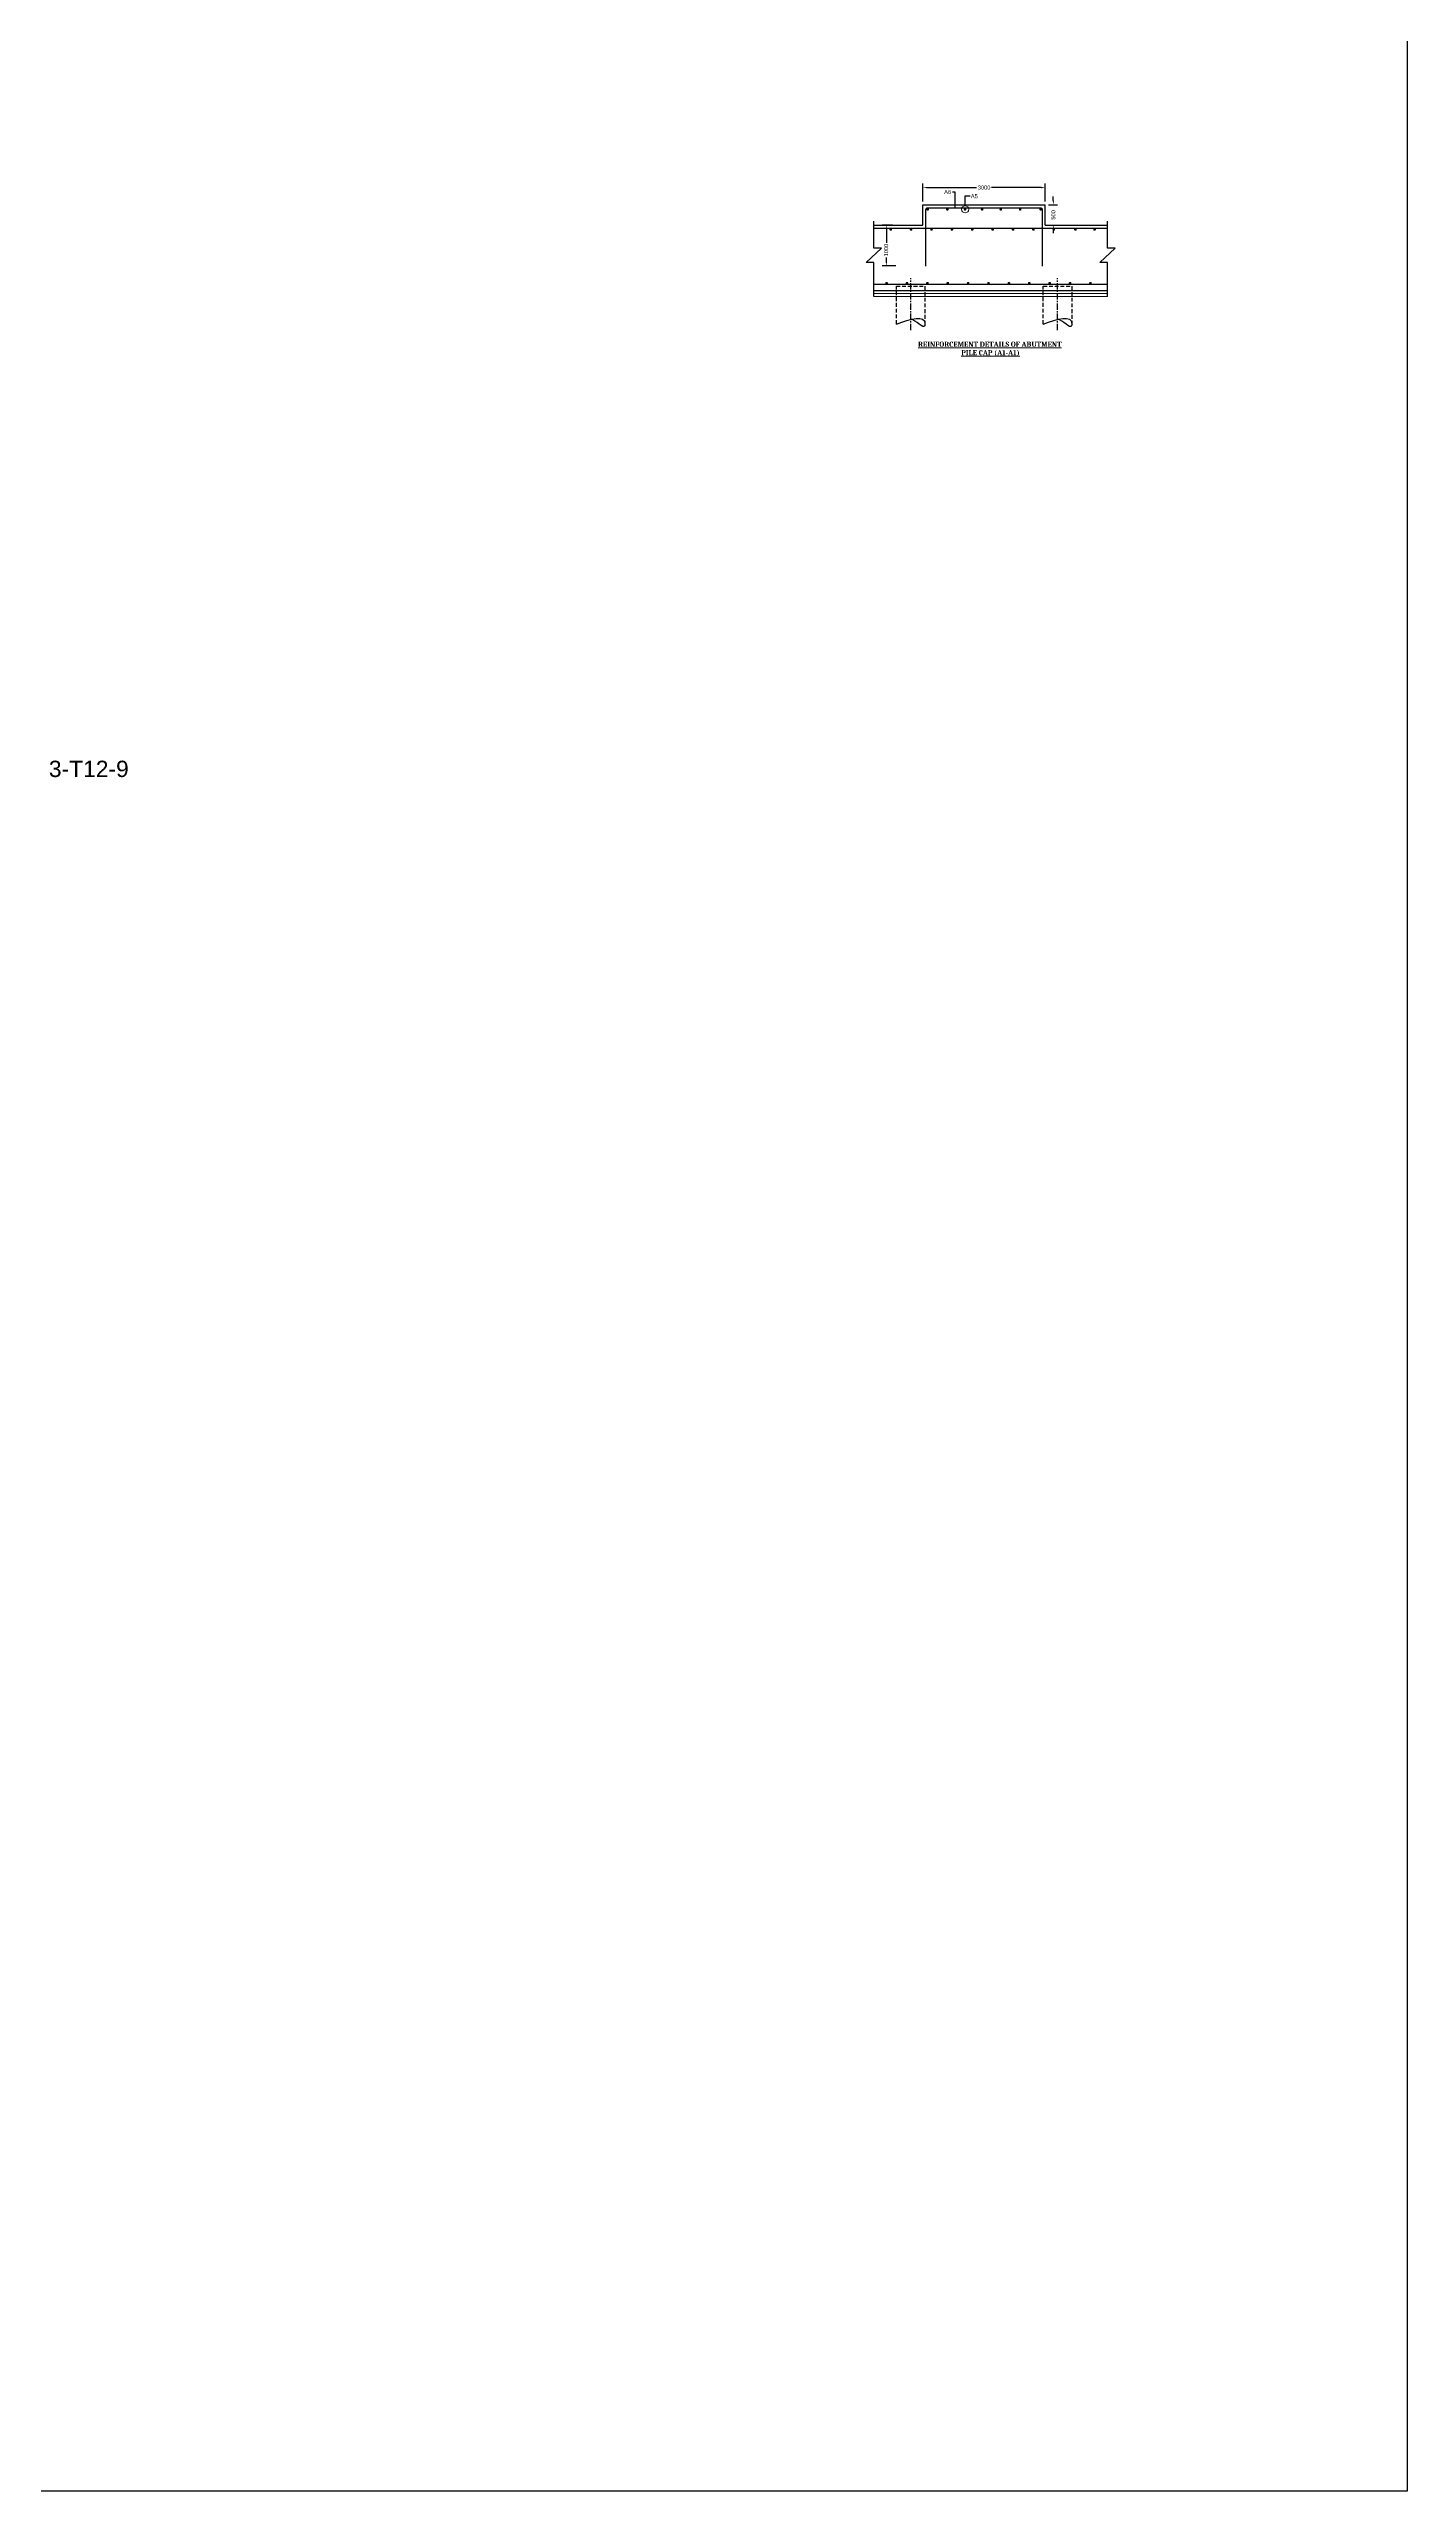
# Model space of a CAD drawing. Header units: millimetres. Extents: x 1231188 to 3899118, y -5478610 to -489530.
# Drawn here: x 2944314 to 2977606, y -3145597 to -3085733 of the extents above; entities that cross this region are included whole.
import ezdxf

# ---------------------------------------------------------------- set-up
doc = ezdxf.new("R2010")
doc.units = ezdxf.units.MM
doc.header["$LTSCALE"] = 25
doc.header["$MEASUREMENT"] = 0
doc.header["$PDMODE"] = 3
doc.linetypes.add('CENTER', pattern=[2, 1.25, -0.25, 0.25, -0.25])
doc.linetypes.add('HIDDEN', pattern=[0.375, 0.25, -0.125])
doc.layers.get('Defpoints').update_dxf_attribs({"color": 230, "lineweight": 9})
doc.layers.add('CL', color=8, linetype='CENTER')
doc.layers.add('COLL', color=1, linetype='Continuous')
for name, color, linetype, lineweight in [('DIM', 8, 'Continuous', 13), ('HATCH', 191, 'Continuous', 9), ('PILE', 214, 'Continuous', 30), ('text', 7, 'Continuous', 18)]:
    doc.layers.add(name, color=color, linetype=linetype, lineweight=lineweight)
doc.styles.add('ARIAL', font='arial.ttf', dxfattribs={"height": 400})
doc.styles.get("Standard").update_dxf_attribs({"font": 'swissl.ttf'})
doc.dimstyles.new('dim-50', dxfattribs={"dimtxt": 200, "dimasz": 200, "dimexe": 20, "dimexo": 20, "dimgap": 0.09, "dimtad": 0, "dimdec": 0, "dimzin": 0, "dimdsep": 46, "dimtxsty": 'Standard', "dimcen": 0.09, "dimclrd": 5, "dimclrt": 5, "dimazin": 0, "dimtfac": 1, "dimtdec": 0, "dimtofl": 0, "dimtmove": 0, "dimatfit": 3, "dimfxl": 1, "dimtolj": 1, "dimtzin": 0, "dimarcsym": 0})

# ---------------------------------------------------------------- blocks, each defined once
blk = doc.blocks.new('hh')
at = {"layer": 'CL', "linetype": 'CENTER', "ltscale": 5}
blk.add_lwpolyline([(0, -1077), (0, 199)], dxfattribs=at)
at = {"layer": 'PILE', "linetype": 'HIDDEN', "ltscale": 15}
blk.add_lwpolyline([(-350, -925), (-350, 0), (350, 0), (350, -925)], dxfattribs=at)
at = {"layer": 'PILE', "ltscale": 15}
blk.add_spline([(-350, -925), (350, -925), (345, -966), (0, -814), (-13, -814)], degree=3, dxfattribs=at)
blk = doc.blocks.new('*D522')
at = {"layer": 'COLL', "color": 0, "linetype": 'ByBlock', "lineweight": -2, "ltscale": 100, "transparency": 16777216}
for p, q in [((2964989, -3090053), (2964742, -3090053)), ((2965072, -3091053), (2964742, -3091053))]:
    blk.add_line(p, q, dxfattribs=at)
at = {"layer": 'COLL', "color": 5, "linetype": 'ByBlock', "lineweight": -2, "ltscale": 100, "transparency": 16777216}
for p, q in [((2964842, -3090153), (2964842, -3090487)), ((2964842, -3090953), (2964842, -3090845))]:
    blk.add_line(p, q, dxfattribs=at)
for points in [[(2964825, -3090153), (2964858, -3090153), (2964842, -3090053)], [(2964825, -3090953), (2964858, -3090953), (2964842, -3091053)]]:
    blk.add_solid(points, dxfattribs=at)
at = {"layer": 'Defpoints', "color": 0, "linetype": 'ByBlock', "lineweight": -2, "ltscale": 100, "transparency": 16777216}
for p in [(2965064, -3090053), (2964842, -3091053), (2965147, -3091053)]:
    blk.add_point(p, dxfattribs=at)
at = {"layer": 'COLL', "color": 5, "linetype": 'ByBlock', "ltscale": 100, "transparency": 16777216, "insert": (2964836, -3090666), "char_height": 100, "attachment_point": 5, "rotation": 90}
blk.add_mtext('\\A1;1000', dxfattribs=at)
blk = doc.blocks.new('*D520')
at = {"layer": 'COLL', "color": 0, "linetype": 'ByBlock', "lineweight": -2, "ltscale": 100, "transparency": 16777216}
for p, q in [((2968812, -3089553), (2969034, -3089553)), ((2968812, -3090053), (2969034, -3090053))]:
    blk.add_line(p, q, dxfattribs=at)
at = {"layer": 'COLL', "color": 5, "linetype": 'ByBlock', "lineweight": -2, "ltscale": 100, "transparency": 16777216}
for p, q in [((2968934, -3089453), (2968934, -3089353)), ((2968934, -3090153), (2968934, -3090253))]:
    blk.add_line(p, q, dxfattribs=at)
for points in [[(2968917, -3089453), (2968950, -3089453), (2968934, -3089553)], [(2968917, -3090153), (2968950, -3090153), (2968934, -3090053)]]:
    blk.add_solid(points, dxfattribs=at)
at = {"layer": 'Defpoints', "color": 0, "linetype": 'ByBlock', "lineweight": -2, "ltscale": 100, "transparency": 16777216}
for p in [(2968737, -3089553), (2968934, -3089553), (2968737, -3090053)]:
    blk.add_point(p, dxfattribs=at)
at = {"layer": 'COLL', "color": 5, "linetype": 'ByBlock', "ltscale": 100, "transparency": 16777216, "insert": (2968934, -3089803), "char_height": 100, "attachment_point": 5, "rotation": 90}
blk.add_mtext('\\A1;500', dxfattribs=at)
blk = doc.blocks.new('*D521')
at = {"layer": 'COLL', "color": 0, "linetype": 'ByBlock', "lineweight": -2, "ltscale": 100, "transparency": 16777216}
for p, q in [((2965737, -3089478), (2965737, -3089034)), ((2968737, -3089478), (2968737, -3089034))]:
    blk.add_line(p, q, dxfattribs=at)
at = {"layer": 'COLL', "color": 5, "linetype": 'ByBlock', "lineweight": -2, "ltscale": 100, "transparency": 16777216}
for p, q in [((2965837, -3089134), (2967054, -3089134)), ((2968637, -3089134), (2967420, -3089134))]:
    blk.add_line(p, q, dxfattribs=at)
for points in [[(2965837, -3089118), (2965837, -3089151), (2965737, -3089134)], [(2968637, -3089118), (2968637, -3089151), (2968737, -3089134)]]:
    blk.add_solid(points, dxfattribs=at)
at = {"layer": 'Defpoints', "color": 0, "linetype": 'ByBlock', "lineweight": -2, "ltscale": 100, "transparency": 16777216}
for p in [(2965737, -3089553), (2968737, -3089134), (2968737, -3089553)]:
    blk.add_point(p, dxfattribs=at)
at = {"layer": 'COLL', "color": 5, "linetype": 'ByBlock', "ltscale": 100, "transparency": 16777216, "insert": (2967237, -3089134), "char_height": 100, "attachment_point": 5}
blk.add_mtext('\\A1;3000', dxfattribs=at)

msp = doc.modelspace()

# ---------------------------------------------------------------- linework, layer by layer
at = {"layer": 'COLL', "linetype": 'ByBlock', "ltscale": 100}
for points in [[(2964537.3744, -3090127.87351), (2970263.74271, -3090127.87351)], [(2970263.6256, -3091511.34939), (2964537.25729, -3091511.34939)]]:
    msp.add_lwpolyline(points, dxfattribs=at)
at = {"layer": 'COLL', "linetype": 'ByBlock', "ltscale": 100, "const_width": 32.6592}
for points in [[(2964932.78297, -3090161.08199, 1), (2964965.44217, -3090161.08199, 1)], [(2964965.89051, -3090161.08199, -1), (2964933.23131, -3090161.08199, -1)], [(2965430.83463, -3090161.08199, 1), (2965463.49383, -3090161.08199, 1)], [(2965867.19183, -3089667.02374, -1), (2965834.53263, -3089667.02374, -1)], [(2965840.72137, -3089667.02374, 1), (2965873.38057, -3089667.02374, 1)], [(2965932.33463, -3090161.08199, 1), (2965964.99383, -3090161.08199, 1)], [(2966352.49214, -3089667.02374, -1), (2966319.83294, -3089667.02374, -1)], [(2966431.88629, -3090161.08199, 1), (2966464.54549, -3090161.08199, 1)], [(2966788.40442, -3089667.02374, -1), (2966755.74522, -3089667.02374, -1)], [(2966964.09714, -3090161.08199, -1), (2966931.43794, -3090161.08199, -1)], [(2967172.84556, -3089667.02374, 1), (2967205.50476, -3089667.02374, 1)], [(2967463.6488, -3090161.08199, -1), (2967430.9896, -3090161.08199, -1)], [(2967630.57516, -3089667.02374, 1), (2967663.23436, -3089667.02374, 1)], [(2967930.54126, -3090161.08199, 1), (2967963.20046, -3090161.08199, 1)], [(2968105.14498, -3089667.02374, 1), (2968137.80418, -3089667.02374, 1)], [(2968430.09292, -3090161.08199, 1), (2968462.75212, -3090161.08199, 1)], [(2968605.14498, -3089667.02374, 1), (2968637.80418, -3089667.02374, 1)], [(2968929.19624, -3090161.08199, 1), (2968961.85544, -3090161.08199, 1)], [(2968962.30378, -3090161.08199, -1), (2968929.64458, -3090161.08199, -1)], [(2969459.33463, -3090161.08199, 1), (2969491.99383, -3090161.08199, 1)], [(2969929.19624, -3090161.08199, 1), (2969961.85544, -3090161.08199, 1)], [(2964864.01937, -3091477.15179, -1), (2964831.36017, -3091477.15179, -1)], [(2965363.57103, -3091477.15179, -1), (2965330.91183, -3091477.15179, -1)], [(2965830.46349, -3091477.15179, 1), (2965863.12269, -3091477.15179, 1)], [(2966330.01515, -3091477.15179, 1), (2966362.67435, -3091477.15179, 1)], [(2966829.5668, -3091477.15179, 1), (2966862.226, -3091477.15179, 1)], [(2967361.77766, -3091477.15179, -1), (2967329.11846, -3091477.15179, -1)], [(2967861.32932, -3091477.15179, -1), (2967828.67012, -3091477.15179, -1)], [(2968328.22178, -3091477.15179, 1), (2968360.88098, -3091477.15179, 1)], [(2968827.77344, -3091477.15179, 1), (2968860.43264, -3091477.15179, 1)], [(2969359.9843, -3091477.15179, -1), (2969327.3251, -3091477.15179, -1)], [(2969826.87675, -3091477.15179, 1), (2969859.53595, -3091477.15179, 1)]]:
    msp.add_lwpolyline(points, format="xyb", close=True, dxfattribs=at)
at = {"layer": 'COLL', "linetype": 'ByBlock', "ltscale": 100}
msp.add_lwpolyline([(2965812.3744, -3091057.5), (2965812.3744, -3089677.87351, -0.4142135624), (2965862.3744, -3089627.87351), (2968612.3744, -3089627.87351, -0.4142135624), (2968662.3744, -3089677.87351), (2968662.3744, -3091057.5)], format="xyb", dxfattribs=at)
at = {"layer": 'Defpoints', "lineweight": -2, "ltscale": 100}
msp.add_lwpolyline([(2838621, -3063520), (2977606.5, -3063520), (2977606.5, -3145597), (2838621, -3145597)], close=True, dxfattribs=at)
at = {"layer": 'DIM', "linetype": 'ByBlock', "ltscale": 100}
msp.add_circle((2966772.07482, -3089667.02374), 88.28644, dxfattribs=at)
at = {"layer": 'HATCH', "linetype": 'ByBlock', "ltscale": 100}
for p, q in [((2964537.3744, -3091652.87351), (2964537.3744, -3091802.87351)), ((2964537.3744, -3091727.87351), (2970263.6256, -3091727.87351)), ((2964537.3744, -3091802.87351), (2970263.6256, -3091802.87351))]:
    msp.add_line(p, q, dxfattribs=at)
at = {"layer": 'PILE', "color": 0, "linetype": 'ByBlock', "ltscale": 100}
for p, q in [((2965737.3744, -3089552.87351), (2968737.3744, -3089552.87351)), ((2964537.3744, -3090052.87351), (2965737.3744, -3090052.87351)), ((2968737.3744, -3090052.87351), (2970263.74271, -3090052.87351)), ((2964537.3744, -3091652.87351), (2970263.6256, -3091652.87351))]:
    msp.add_line(p, q, dxfattribs=at)
for points in [[(2965737.3744, -3090052.87351), (2965737.3744, -3089552.87351)], [(2968737.3744, -3090052.87351), (2968737.3744, -3089552.87351)], [(2964537.25729, -3091802.87351), (2964537.25729, -3090972.69139), (2964347.14469, -3090972.69139), (2964723.05753, -3090615.20291), (2964537.3744, -3090615.20291), (2964537.3744, -3089958.5)], [(2970263.6256, -3091802.87351), (2970263.6256, -3090972.69139), (2970073.513, -3090972.69139), (2970449.42583, -3090615.20291), (2970263.74271, -3090615.20291), (2970263.74271, -3089958.5)]]:
    msp.add_lwpolyline(points, dxfattribs=at)

# ---------------------------------------------------------------- block references
at = {"layer": 'PILE', "color": 0, "linetype": 'ByBlock'}
for p in [(2965437.3744, -3091552.87351), (2969037.3744, -3091552.87351)]:
    msp.add_blockref('hh', p, dxfattribs=at)

# ---------------------------------------------------------------- texts
at = {"layer": 'text', "linetype": 'ByBlock', "ltscale": 100, "style": 'ARIAL'}
for s, height, p in [('A6', 100, (2966258.0798, -3089290.74664)), ('A5', 100, (2966911.82073, -3089394.9711)), ('3-T12-9', 400, (2944314.93838, -3103581.92099, 42551.63229))]:
    msp.add_text(s, height=height, dxfattribs=at).set_placement(p)
at = {"layer": 'text', "linetype": 'ByBlock', "ltscale": 100, "insert": (2965579.14708, -3092910.5), "char_height": 125, "width": 3670.8529177, "attachment_point": 1, "style": 'ARIAL'}
msp.add_mtext('\\pi39.964;{\\fCambria|b1|i0|c0|p18;\\LREINFORCEMENT DETAILS OF ABUTMENT \\P\\pi1100;PILE CAP (A1-A1)}', dxfattribs=at)

# ---------------------------------------------------------------- dimensions: what is measured, and where the dimension line sits
at = {"layer": 'COLL', "linetype": 'ByBlock', "ltscale": 100}
dim = msp.add_linear_dim(base=(2968737.3744, -3089134.31832), p1=(2965737.3744, -3089552.87351), p2=(2968737.3744, -3089552.87351), dimstyle='dim-50', override={"dimtxt": 100, "dimasz": 100, "dimexe": 100, "dimexo": 75, "dimgap": 40, "dimtmove": 2}, dxfattribs=at)
dim.commit()
dim.dimension.update_dxf_attribs({"geometry": '*D521', "text_midpoint": (2967237.3744, -3089134.31832)})
dim = msp.add_linear_dim(base=(2968933.63886, -3089552.87351), p1=(2968737.3744, -3090052.87351), p2=(2968737.3744, -3089552.87351), angle=90, dimstyle='dim-50', override={"dimtxt": 100, "dimasz": 100, "dimexe": 100, "dimexo": 75, "dimgap": 40, "dimtmove": 2}, dxfattribs=at)
dim.commit()
dim.dimension.update_dxf_attribs({"geometry": '*D520', "text_midpoint": (2968933.63886, -3089802.87351)})
dim = msp.add_linear_dim(base=(2964841.57956, -3091053), p1=(2965064.19967, -3090052.87351), p2=(2965146.69967, -3091053), angle=90, dimstyle='dim-50', override={"dimtxt": 100, "dimasz": 100, "dimexe": 100, "dimexo": 75, "dimgap": 40, "dimtmove": 2}, dxfattribs=at)
dim.commit()
dim.dimension.update_dxf_attribs({"geometry": '*D522', "text_midpoint": (2964836.027, -3090666), "dimtype": 160})

# ---------------------------------------------------------------- leaders
for points in [[(2966528.02858, -3089620.05099), (2966528.02858, -3089244.46547), (2966462.0033, -3089244.46547)], [(2966771.83957, -3089579.05758), (2966771.83957, -3089337.47406), (2966895.79164, -3089337.47406)]]:
    msp.add_leader(points, dimstyle='dim-50', override={"dimasz": 100, "dimgap": 100, "dimtad": 0}, dxfattribs=at)

doc.saveas('drawing.dxf')
